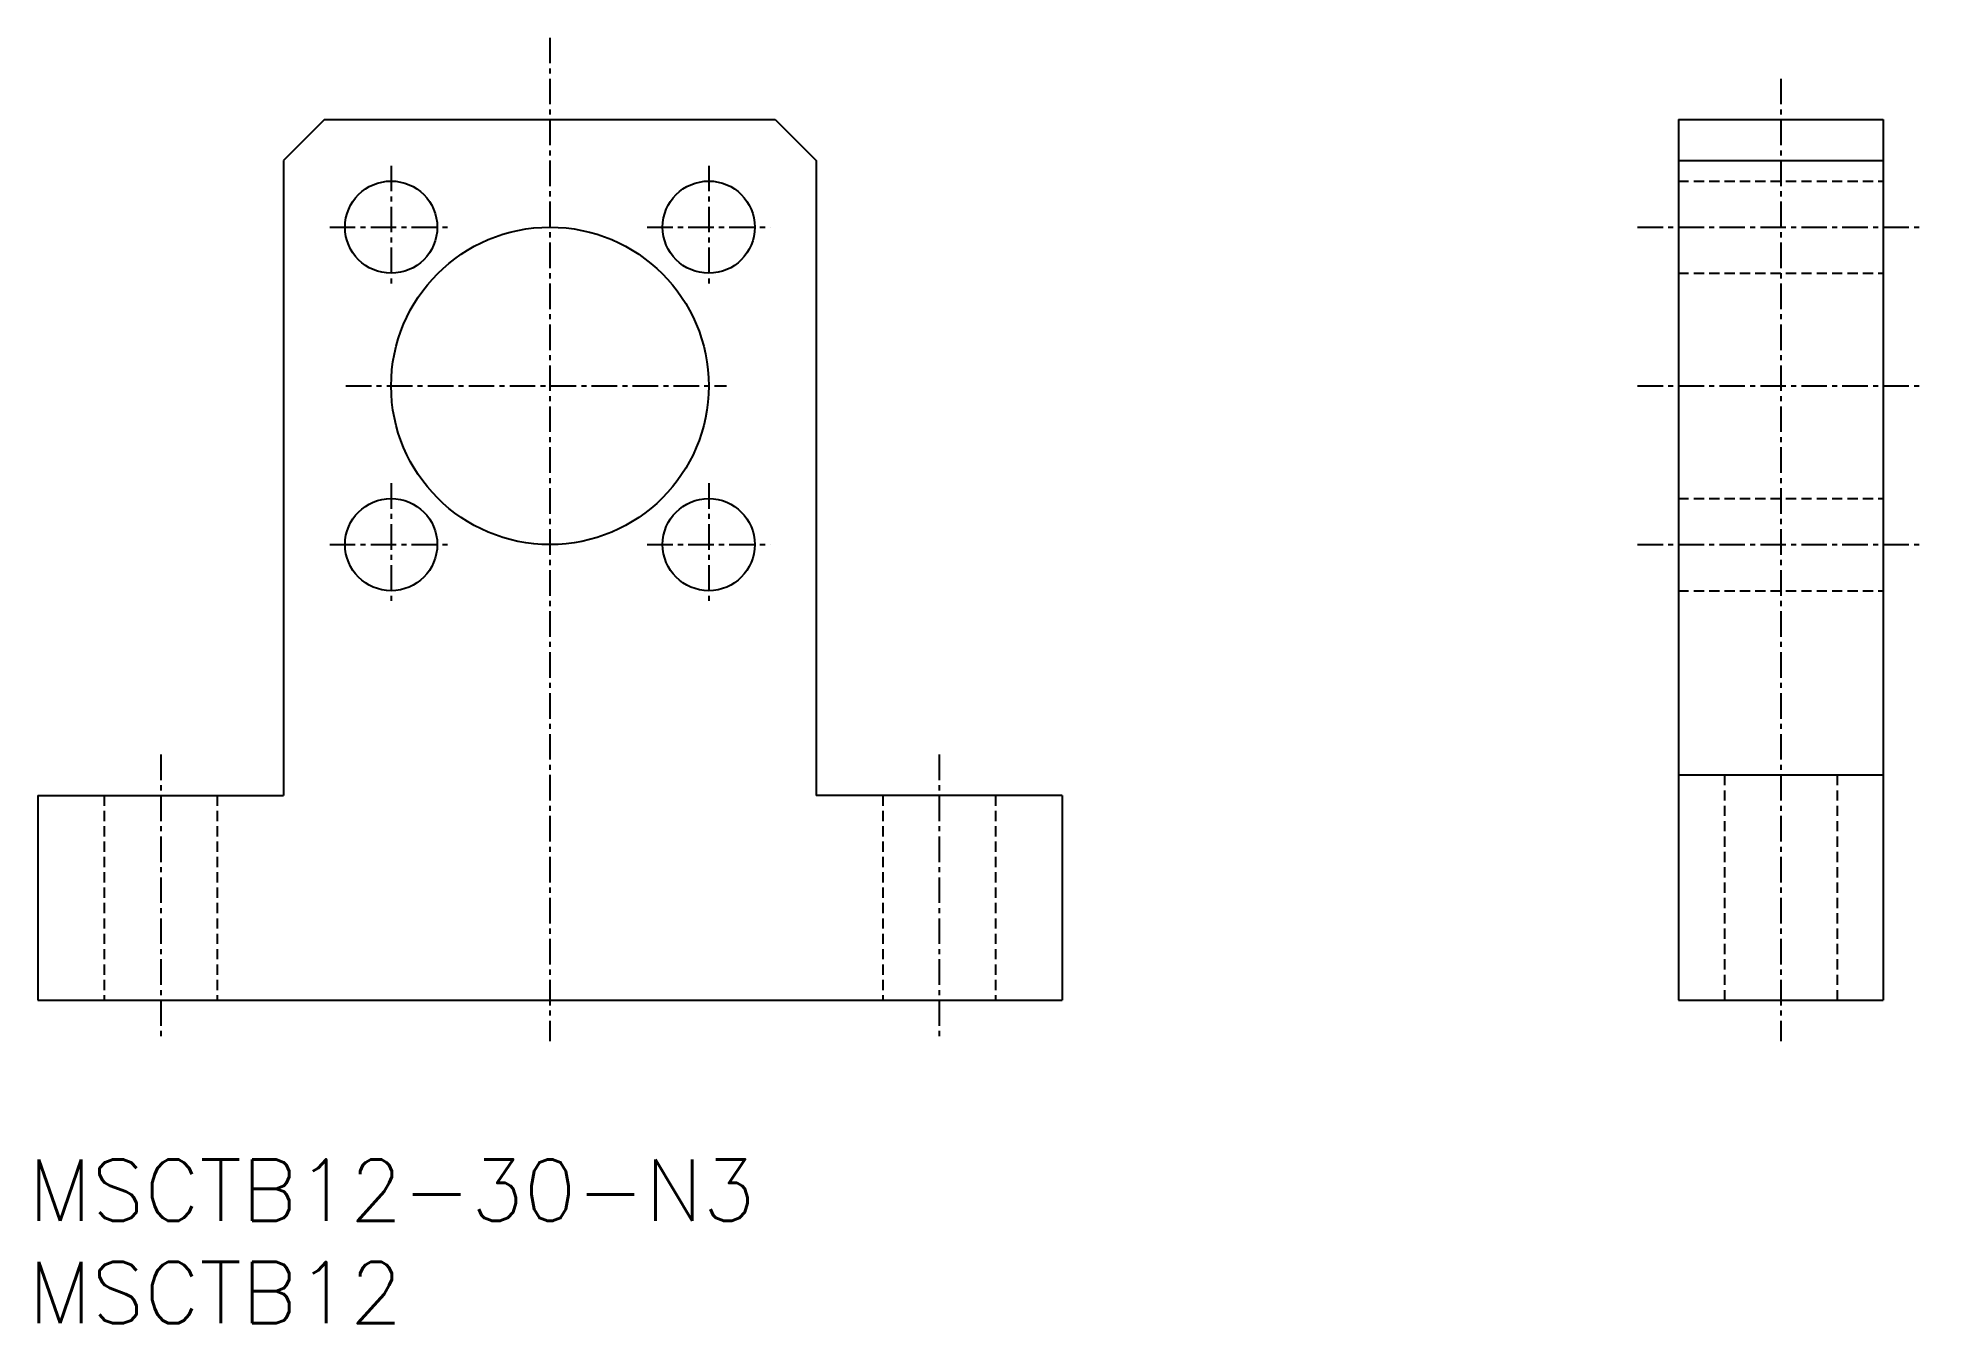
# Model space of a CAD drawing. Extents: x 97.1 to 189.2, y 76.3 to 139.1.
import ezdxf
from ezdxf.enums import TextEntityAlignment as Align

# ---------------------------------------------------------------- set-up
doc = ezdxf.new("R2010")
doc.units = 0
doc.linetypes.add('CENTER', pattern=[2, 1.25, -0.25, 0.25, -0.25])
doc.linetypes.add('DASHED', pattern=[0.75, 0.5, -0.25])
doc.layers.get('0').update_dxf_attribs({"linetype": 'CONTINUOUS'})
doc.layers.add('CENTER', color=1, linetype='CENTER')
doc.styles.get("Standard").update_dxf_attribs({"font": 'txt.shx', "bigfont": 'extfont.shx'})

msp = doc.modelspace()

# ---------------------------------------------------------------- linework, layer by layer
at = {"color": 7, "linetype": 'CONTINUOUS'}
for p, q in [((111.086, 135.054), (109.086, 133.054)), ((111.086, 135.054), (133.086, 135.054)), ((133.086, 135.054), (135.086, 133.054)), ((177.164, 135.054), (187.164, 135.054)), ((177.164, 135.054), (177.164, 92.054)), ((187.164, 135.054), (187.164, 92.054)), ((109.086, 133.054), (109.086, 102.054)), ((135.086, 133.054), (135.086, 102.054)), ((177.164, 133.054), (187.164, 133.054)), ((177.164, 103.054), (187.164, 103.054)), ((97.086, 102.054), (97.086, 92.054)), ((97.086, 102.054), (109.086, 102.054)), ((147.086, 102.054), (135.086, 102.054)), ((147.086, 102.054), (147.086, 92.054)), ((97.086, 92.054), (147.086, 92.054)), ((177.164, 92.054), (187.164, 92.054))]:
    msp.add_line(p, q, dxfattribs=at)
at = {"color": 3, "linetype": 'DASHED'}
for p, q in [((177.164, 132.054), (187.164, 132.054)), ((177.164, 127.554), (187.164, 127.554)), ((177.164, 116.554), (187.164, 116.554)), ((177.164, 112.054), (187.164, 112.054)), ((179.414, 103.054), (179.414, 92.054)), ((184.914, 103.054), (184.914, 92.054)), ((100.336, 102.054), (100.336, 92.054)), ((105.836, 102.054), (105.836, 92.054)), ((138.336, 102.054), (138.336, 92.054)), ((143.836, 102.054), (143.836, 92.054))]:
    msp.add_line(p, q, dxfattribs=at)
at = {"color": 7, "linetype": 'CONTINUOUS'}
for centre, radius in [((114.336, 129.804), 2.25), ((129.836, 129.804), 2.25), ((122.086, 122.054), 7.75), ((114.336, 114.304), 2.25), ((129.836, 114.304), 2.25)]:
    msp.add_circle(centre, radius, dxfattribs=at)
at = {"layer": 'CENTER', "color": 1, "linetype": 'CENTER'}
for p, q in [((122.086, 139.054), (122.086, 90.054)), ((182.164, 137.054), (182.164, 90.054)), ((114.336, 132.804), (114.336, 126.804)), ((129.836, 132.804), (129.836, 126.804)), ((111.336, 129.804), (117.336, 129.804)), ((126.836, 129.804), (132.836, 129.804)), ((175.164, 129.804), (189.164, 129.804)), ((112.121, 122.054), (130.697, 122.054)), ((175.164, 122.054), (189.164, 122.054)), ((114.336, 117.304), (114.336, 111.304)), ((129.836, 117.304), (129.836, 111.304)), ((111.336, 114.304), (117.336, 114.304)), ((126.836, 114.304), (132.836, 114.304)), ((175.164, 114.304), (189.164, 114.304)), ((103.086, 104.054), (103.086, 90.054)), ((141.086, 104.054), (141.086, 90.054))]:
    msp.add_line(p, q, dxfattribs=at)

# ---------------------------------------------------------------- texts
at = {"color": 7, "linetype": 'CONTINUOUS'}
for s, p in [('MSCTB12-30-N3', (96.63, 82.782)), ('MSCTB12', (96.63, 77.782))]:
    msp.add_text(s, height=3, dxfattribs=at).set_placement(p, align=Align.MIDDLE_LEFT)

doc.saveas('drawing.dxf')
